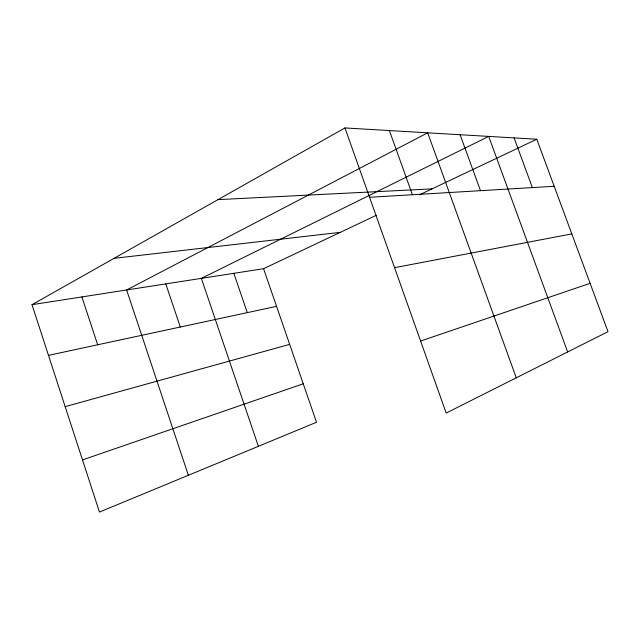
<?xml version="1.0" encoding="UTF-8"?>
<svg xmlns="http://www.w3.org/2000/svg" width="640" height="640" viewBox="0 0 640 640"><rect width="100%" height="100%" fill="white"/><g stroke="black" fill="none" stroke-linecap="round" stroke-linejoin="round"><path stroke-width="0.96" d="M32 304.68L263.584 268.696L316.512 422.272L99.464 512.056L32 304.68L344.944 127.944L536.784 139.24L608 331.664L446.176 413.072L344.944 127.944M263.584 268.696L376.272 215.304M419.472 194.832L536.784 139.24M82.504 459.912L303.248 383.784M420.6 341.048L590.112 283.32M65.168 406.64L289.664 344.368M48.488 355.352L276.56 306.344M394.552 267.68L571.816 233.896M114.072 258.328L340.28 232.352M369.56 197.28L554.2 186.296M218 199.632L432.072 188.864M514.088 137.904L532.384 187.592M567.656 351.96L488.696 136.408L201.368 278.36L258.376 446.32M460.112 134.728L480.488 190.68M516.264 377.816L427.688 132.816L126.616 289.976L188.36 475.288M389.392 130.56L412.4 194.736M233.84 273.32L247.288 312.632M165.784 283.896L180.296 327.024M81.896 296.928L97.664 344.784"/></g></svg>
